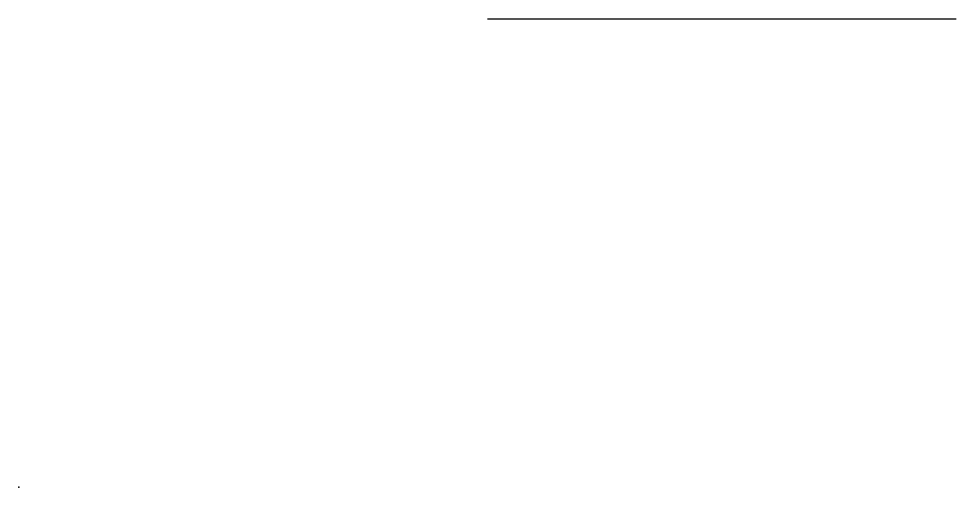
# Model space of a CAD drawing. Header units: millimetres. Extents: x 0 to 100, y 0 to 50.
import ezdxf

# ---------------------------------------------------------------- set-up
doc = ezdxf.new("R2010")
doc.units = ezdxf.units.MM
doc.header["$MEASUREMENT"] = 0
doc.layers.add('test_50mm v1_Sketch1', color=7, linetype='Continuous')

msp = doc.modelspace()

# ---------------------------------------------------------------- linework, layer by layer
at = {"layer": 'test_50mm v1_Sketch1'}
msp.add_line((50, 50), (100, 50), dxfattribs=at)
msp.add_point((0, 0), dxfattribs=at)

doc.saveas('drawing.dxf')
